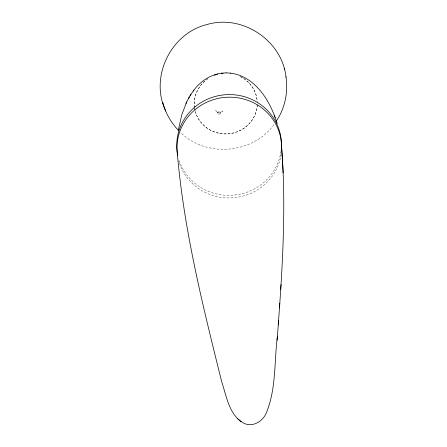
<?xml version="1.0" encoding="UTF-8"?>
<svg xmlns="http://www.w3.org/2000/svg" width="447" height="447" viewBox="0 0 447 447"><rect width="100%" height="100%" fill="white"/><g stroke="black" fill="none" stroke-linecap="round" stroke-linejoin="round"><path stroke-width="0.34" stroke-dasharray="2.23 1.68" d="M220.053 113.611L220.947 112.141L220.427 112.717L222.718 111.04C220.667 112.599 217.549 112.415 215.694 110.627L217.728 112.56L217.276 111.929L217.991 113.493M273.843 124.763C252.611 153.98 205.927 157.897 180.37 132.262M281.18 153.891A52.349 50.371 -4.6 0 1 232.669 197.825A52.349 50.371 -4.6 0 1 178.733 160.859M280.973 151.282A52.349 50.371 -4.6 0 1 233.144 195.166A52.349 50.371 -4.6 0 1 178.895 159.512M257.254 104.794A31.502 30.312 -4.6 0 1 229.188 133.748A31.502 30.312 -4.6 0 1 195.361 111.621M195.037 110.342A31.502 30.312 -4.6 0 1 194.657 108.392M194.562 107.738A31.502 30.312 -4.6 0 1 206.101 80.08M206.643 79.667A31.502 30.312 -4.6 0 1 207.749 78.879M240.363 76.66A31.502 30.312 -4.6 0 1 257.165 100.826M257.243 104.687A31.502 30.39 -4.8 0 1 229.182 133.714A31.502 30.39 -4.8 0 1 195.35 111.532M195.026 110.247A31.502 30.39 -4.8 0 1 194.646 108.291M194.551 107.638A31.502 30.39 -4.8 0 1 206.084 79.912M206.626 79.499A31.502 30.39 -4.8 0 1 207.732 78.711M240.346 76.487A31.502 30.39 -4.8 0 1 257.265 102.698M218.359 113.94A1.151 1.084 3 0 0 220.187 113.208A1.151 1.084 3 0 0 218.6 112.074A1.151 1.084 3 0 0 218.359 113.94"/><path stroke-width="0.67" d="M279.481 307.949C283.236 254.516 285.773 200.809 281.638 147.314M177.403 154.399C184.153 231.473 203.061 306.759 221.678 381.654C226.568 396.305 229.138 415.894 244.543 423.583C252.7 427.053 261.584 421.895 265.546 414.615C276.475 390.136 274.067 362.176 277.408 336.11M280.671 289.734L281.029 284.61M278.285 324.801L279.811 303.167M277.123 340.262L278.593 320.343M178.297 130.317L181.795 114.728L186.762 101.871M188.517 98.457L190.97 94.278M185.935 103.503L189.282 96.949M276.129 121.344C284.962 108.515 288.326 92.216 285.968 76.867M193.182 91.104C199.803 81.767 210.023 74.683 221.516 73.179M190.098 95.552L193.964 89.948M221.438 73.191L226.137 72.872M230.529 73.135C253.393 76.051 267.999 97.412 275.134 117.572M226.026 72.872L230.831 73.146M237.173 418.347L241.168 421.722M178.426 130.34C172.676 124.445 168.217 117.382 165.116 109.772C150.008 76.191 171.112 33.285 206.844 24.574C242.235 13.902 282.275 40.521 286.046 77.314M162.959 103.324L162.619 102.38L165.625 111.079M274.274 115.17L277.252 123.59M284.326 68.788L284.415 69.24M283.174 172.955L281.197 140.738M177.599 155.701A52.349 50.371 -4.6 0 1 226.959 97.25A52.349 50.371 -4.6 0 1 281.521 150.611M177.621 154.394A52.349 50.371 -4.6 0 1 224.355 94.814A52.349 50.371 -4.6 0 1 281.426 144.705M214.387 75.247A31.502 30.39 -4.8 0 1 217.65 74.196M221.695 73.403A31.502 30.39 -4.8 0 1 223.059 73.252"/></g></svg>
